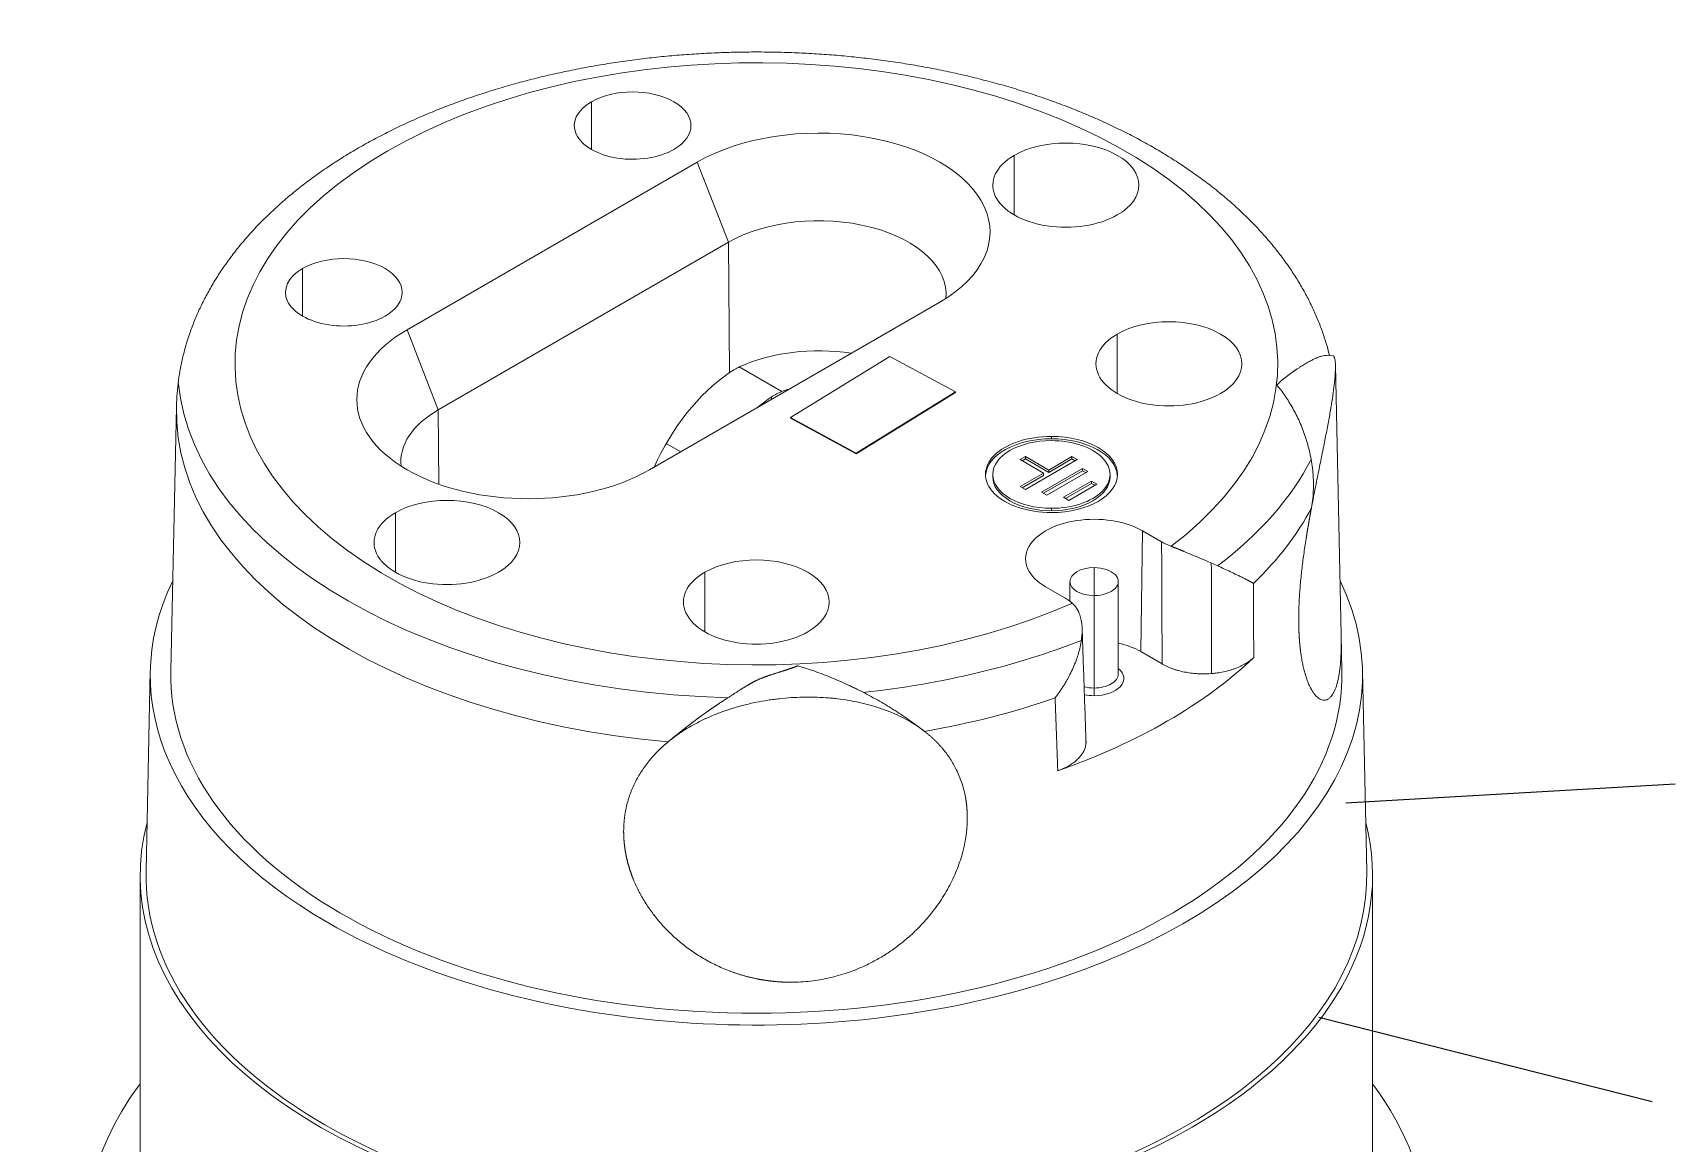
# Model space of a CAD drawing. Header units: millimetres. Extents: x 2235 to 2570, y 1962 to 2091.
# Drawn here: x 2395 to 2507.6, y 2015.3 to 2091.4 of the extents above; entities that cross this region are included whole.
import ezdxf

# ---------------------------------------------------------------- set-up
doc = ezdxf.new("R2010")
doc.units = ezdxf.units.MM
doc.layers.add('insert', color=85, linetype='Continuous', lineweight=20)

msp = doc.modelspace()

# ---------------------------------------------------------------- linework, layer by layer
for p, q in [((2484.998, 2038.625), (2507.587, 2039.943)), ((2483.145, 2023.947), (2506.02, 2018.162))]:
    msp.add_line(p, q)
at = {"layer": 'insert', "color": 0}
for p, q in [((2433.278, 2083.421), (2433.278, 2086.687)), ((2420.643, 2071.063), (2440.541, 2082.551)), ((2440.541, 2082.551), (2442.673, 2077.056)), ((2462.269, 2078.929), (2462.269, 2083.013)), ((2422.775, 2065.568), (2442.673, 2077.056)), ((2442.74, 2068.117), (2442.673, 2077.056)), ((2413.479, 2071.99), (2413.479, 2075.256)), ((2457.17, 2072.95), (2437.272, 2061.462)), ((2422.775, 2065.568), (2420.643, 2071.063)), ((2469.34, 2066.682), (2469.34, 2070.765)), ((2453.747, 2069.234), (2446.937, 2065.033)), ((2458.241, 2066.806), (2453.747, 2069.234)), ((2484.12, 2069.281), (2483.698, 2069.303)), ((2484.69, 2050.126), (2484.295, 2068.601)), ((2443.423, 2068.507), (2446.339, 2066.823)), ((2445.628, 2066.286), (2445.625, 2066.452)), ((2451.431, 2062.604), (2458.241, 2066.806)), ((2458.241, 2066.764), (2451.431, 2062.563)), ((2458.241, 2066.764), (2458.241, 2066.806)), ((2404.828, 2065.782), (2404.441, 2047.675)), ((2422.813, 2060.474), (2422.775, 2065.568)), ((2446.937, 2065.033), (2451.431, 2062.604)), ((2446.937, 2065.033), (2446.937, 2064.991)), ((2451.431, 2062.563), (2446.937, 2064.991)), ((2439.404, 2062.693), (2438.412, 2063.265)), ((2464.82, 2063.586), (2464.82, 2063.751)), ((2451.431, 2062.604), (2451.431, 2062.563)), ((2462.678, 2062.159), (2463.034, 2062.365)), ((2464.277, 2061.236), (2462.678, 2062.159)), ((2463.034, 2062.2), (2462.821, 2062.077)), ((2463.034, 2062.365), (2464.633, 2061.441)), ((2463.034, 2062.365), (2463.034, 2062.2)), ((2464.633, 2061.277), (2463.034, 2062.2)), ((2466.598, 2062.166), (2463.044, 2060.114)), ((2464.633, 2061.441), (2466.232, 2062.365)), ((2466.232, 2062.201), (2464.633, 2061.277)), ((2466.232, 2062.365), (2466.598, 2062.166)), ((2466.232, 2062.365), (2466.232, 2062.201)), ((2466.452, 2062.082), (2466.232, 2062.201)), ((2460.8, 2061.14), (2460.8, 2060.975)), ((2462.678, 2060.313), (2464.277, 2061.236)), ((2464.277, 2061.072), (2462.824, 2060.233)), ((2464.142, 2059.928), (2466.954, 2061.551)), ((2464.277, 2061.072), (2464.277, 2061.236)), ((2466.954, 2061.387), (2464.289, 2059.848)), ((2467.32, 2061.352), (2464.508, 2059.729)), ((2464.633, 2061.441), (2464.633, 2061.277)), ((2465.66, 2059.573), (2467.58, 2060.681)), ((2466.954, 2061.551), (2467.32, 2061.352)), ((2466.954, 2061.551), (2466.954, 2061.387)), ((2467.173, 2061.267), (2466.954, 2061.387)), ((2467.58, 2060.681), (2467.945, 2060.483)), ((2467.58, 2060.681), (2467.58, 2060.517)), ((2468.84, 2060.975), (2468.84, 2061.14)), ((2463.044, 2060.114), (2462.678, 2060.313)), ((2464.508, 2059.729), (2464.142, 2059.928)), ((2466.005, 2059.362), (2465.66, 2059.573)), ((2467.58, 2060.517), (2465.798, 2059.489)), ((2467.945, 2060.483), (2466.005, 2059.362)), ((2467.799, 2060.398), (2467.58, 2060.517)), ((2419.843, 2054.434), (2419.843, 2058.518)), ((2464.82, 2058.654), (2464.82, 2058.819)), ((2471.068, 2057.274), (2470.944, 2048.996)), ((2472.377, 2056.518), (2471.068, 2057.274)), ((2441.056, 2050.352), (2441.056, 2054.435)), ((2467.746, 2054.61), (2467.746, 2054.754)), ((2467.746, 2054.61), (2467.746, 2052.839)), ((2464.424, 2053.438), (2465.733, 2052.682)), ((2466.087, 2053.797), (2466.087, 2052.445)), ((2467.746, 2052.839), (2467.746, 2046.5)), ((2469.404, 2047.458), (2469.404, 2053.797)), ((2484.742, 2047.675), (2484.69, 2050.126)), ((2470.944, 2048.996), (2472.412, 2048.149)), ((2467.746, 2046.5), (2467.746, 2045.975)), ((2402.341, 2033.644), (2402.341, 2009.684)), ((2486.841, 2009.684), (2486.841, 2033.644))]:
    msp.add_line(p, q, dxfattribs=at)
at = {"layer": 'insert', "color": 1}
for p, q in [((2403.037, 2047.685), (2402.743, 2033.942)), ((2486.439, 2033.942), (2486.146, 2047.685))]:
    msp.add_line(p, q, dxfattribs=at)
at = {"layer": 'insert', "color": 0}
for centre, major_axis, ratio, start_param, end_param in [((2444.591, 2068.724), (35.747, 0), 0.5773503, 5.6320259, 11.6467337), ((2436.106, 2085.054), (-4, 0), 0.5773503, 5.4977871, 8.6393798), ((2436.106, 2085.054), (-4, 0), 0.5773503, 2.3561945, 5.4977871), ((2448.855, 2077.75), (11.758, 0), 0.5773503, 5.4977871, 8.6393798), ((2465.805, 2080.971), (-5, 0), 0.5773503, 2.3561945, 5.4977871), ((2465.805, 2080.971), (-5, 0), 0.5773503, 5.4977871, 8.6393798), ((2448.855, 2073.486), (-8.743, 0), 0.5773503, 3.0852895, 5.4977871), ((2416.307, 2073.623), (-4, 0), 0.5773503, 2.3561945, 5.4977871), ((2416.307, 2073.623), (-4, 0), 0.5773503, 5.4977871, 8.6393798), ((2428.957, 2066.262), (11.758, 0), 0.5773503, 2.3561945, 5.4977871), ((2472.876, 2068.724), (-5, 0), 0.5773503, 2.3561945, 5.4977871), ((2448.855, 2064.621), (-8.649, 0), 0.5773503, 4.4501633, 5.3914817), ((2472.876, 2068.724), (-5, 0), 0.5773503, 5.4977871, 8.6393798), ((2444.591, 2068.724), (39.698, 0), 0.5773503, 3.1963954, 4.6631156), ((2443.451, 2060.285), (4.959, 8.742), 0.5823664, 0.8723966, 1.7414017), ((2446.397, 2058.584), (4.891, 8.781), 0.5873369, 0.8678001, 0.9968021), ((2448.855, 2064.621), (4.569, 0), 0.5773503, 2.0255983, 2.1539658), ((2444.591, 2065.499), (-39.766, 0), 0.5773503, 6.2707535, 7.7011612), ((2428.957, 2061.998), (-8.743, 0), 0.5773503, 5.4977871, 6.3395376), ((2464.82, 2061.14), (4.522, 0), 0.5773503, 1.5707963, 4.712389), ((2464.82, 2060.975), (-4.522, 0), 0.5773503, 4.712389, 6.2517692), ((2464.82, 2061.14), (-4.02, 0), 0.5773503, 4.712389, 7.8539816), ((2464.82, 2061.14), (4.522, 0), 0.5773503, 4.712389, 7.8539816), ((2464.82, 2060.975), (-4.522, 0), 0.5773503, 3.1730087, 4.712389), ((2464.82, 2061.14), (-4.02, 0), 0.5773503, 1.5707963, 4.712389), ((2444.591, 2068.724), (39.698, 0), 0.5773503, 5.6341992, 5.993037), ((2464.82, 2060.975), (4.02, 0), 0.5773503, 3.1415924, 4.712389), ((2464.82, 2060.975), (4.02, 0), 0.5773503, 4.712389, 6.2831855), ((2423.378, 2056.477), (-5, 0), 0.5773503, 2.3561945, 5.4977871), ((2423.378, 2056.477), (-5, 0), 0.5773503, 5.4977871, 8.6393798), ((2444.591, 2065.499), (-39.766, 0), 0.5773503, 2.6005513, 2.8473575), ((2467.746, 2055.356), (-4.698, 0), 0.5773503, 3.9269908, 7.0685835), ((2444.591, 2052.394), (-5, 0), 0.5773503, 2.3561945, 5.4977871), ((2444.591, 2052.394), (-5, 0), 0.5773503, 5.4977871, 8.6393798), ((2467.746, 2053.797), (-1.658, 0), 0.5773503, 4.712389, 7.8539816), ((2467.746, 2053.797), (-1.658, 0), 0.5773503, 1.5707963, 4.712389), ((2444.591, 2068.724), (39.698, 0), 0.5773503, 4.8983381, 5.3083719), ((2467.746, 2047.15), (4.522, 0), 0.5773503, 0.7853982, 1.195376), ((2444.591, 2060.518), (-39.873, 0), 0.5773503, 2.1156372, 2.5967518), ((2444.591, 2047.389), (-40.154, 0), 0.5773503, 6.2708644, 7.8539816), ((2444.591, 2047.389), (-40.154, 0), 0.5773503, 1.5707963, 3.1539136), ((2467.746, 2047.15), (2.035, 0), 0.5773503, 4.712389, 6.9015389), ((2467.746, 2047.458), (1.658, 0), 0.5773503, 4.712389, 6.2831857), ((2467.746, 2047.458), (1.658, 0), 0.5773503, 4.2834635, 4.712389), ((2467.746, 2047.15), (2.035, 0), 0.5773503, 4.3801164, 4.712389), ((2444.591, 2065.499), (-39.766, 0), 0.5773503, 1.8650315, 2.1118377), ((2444.591, 2008.868), (46, 0), 0.5773503, 2.7349936, 5.091206), ((2444.591, 2008.868), (46, 0), 0.5773503, 5.9043683, 6.6898294)]:
    msp.add_ellipse(centre, major_axis=major_axis, ratio=ratio, start_param=start_param, end_param=end_param, dxfattribs=at)
at = {"layer": 'insert', "color": 1}
for centre, major_axis, start_param, end_param in [((2444.591, 2047.389), (41.557, 0), 2.8685686, 3.9269908), ((2444.591, 2047.389), (41.557, 0), 3.9269908, 6.5561602), ((2444.591, 2033.644), (-42.25, 0), 6.1333706, 8.6393798), ((2444.591, 2033.644), (-42.25, 0), 2.3561945, 3.2914565), ((2444.591, 2033.644), (41.851, 0), 3.1292226, 3.9269908), ((2444.591, 2033.644), (41.851, 0), 3.9269908, 6.2955062)]:
    msp.add_ellipse(centre, major_axis=major_axis, ratio=0.5773503, start_param=start_param, end_param=end_param, dxfattribs=at)
at = {"layer": 'insert', "color": 0}
for points, knots in [([(2483.888, 2069.294), (2483.836, 2069.508), (2483.704, 2070.008), (2483.457, 2070.787), (2483.141, 2071.632), (2482.778, 2072.469), (2482.369, 2073.298), (2481.913, 2074.117), (2481.41, 2074.927), (2480.862, 2075.726), (2480.268, 2076.512), (2479.629, 2077.285), (2478.945, 2078.043), (2478.218, 2078.785), (2477.449, 2079.511), (2476.638, 2080.217), (2475.788, 2080.905), (2474.899, 2081.573), (2473.972, 2082.219), (2473.01, 2082.843), (2472.014, 2083.445), (2470.985, 2084.024), (2469.925, 2084.578), (2468.835, 2085.108), (2467.716, 2085.613), (2466.571, 2086.093), (2465.401, 2086.547), (2464.207, 2086.975), (2462.99, 2087.377), (2461.753, 2087.752), (2460.496, 2088.1), (2459.221, 2088.421), (2457.93, 2088.714), (2456.623, 2088.98), (2455.303, 2089.218), (2453.971, 2089.428), (2452.628, 2089.61), (2451.276, 2089.764), (2449.917, 2089.889), (2448.552, 2089.986), (2447.182, 2090.054), (2445.81, 2090.094), (2444.436, 2090.105), (2443.062, 2090.087), (2441.69, 2090.041), (2440.321, 2089.966), (2438.957, 2089.863), (2437.6, 2089.731), (2436.25, 2089.571), (2434.91, 2089.383), (2433.581, 2089.167), (2432.264, 2088.922), (2430.961, 2088.65), (2429.674, 2088.351), (2428.403, 2088.024), (2427.15, 2087.67), (2425.917, 2087.289), (2424.706, 2086.881), (2423.516, 2086.447), (2422.351, 2085.987), (2421.211, 2085.501), (2420.098, 2084.99), (2419.014, 2084.454), (2417.958, 2083.893), (2416.934, 2083.307), (2415.942, 2082.698), (2414.984, 2082.065), (2414.061, 2081.41), (2413.176, 2080.733), (2412.328, 2080.034), (2411.521, 2079.316), (2410.755, 2078.577), (2410.031, 2077.821), (2409.351, 2077.047), (2408.716, 2076.257), (2408.127, 2075.453), (2407.585, 2074.636), (2407.091, 2073.807), (2406.645, 2072.969), (2406.247, 2072.121), (2405.899, 2071.267), (2405.599, 2070.406), (2405.348, 2069.541), (2405.145, 2068.672), (2404.991, 2067.801), (2404.888, 2066.929), (2404.837, 2066.256), (2404.833, 2065.875), (2404.833, 2065.784)], [0, 0, 0, 0, 0.008233, 0.0192828, 0.0303913, 0.0415671, 0.0528168, 0.0641447, 0.0755532, 0.0870421, 0.0986091, 0.1102501, 0.1219593, 0.1337293, 0.1455525, 0.1574203, 0.1693246, 0.1812575, 0.1932115, 0.2051801, 0.2171577, 0.2291394, 0.2411202, 0.2530972, 0.2650681, 0.2770313, 0.2889856, 0.3009304, 0.3128653, 0.3247902, 0.3367054, 0.3486111, 0.3605078, 0.3723961, 0.3842767, 0.3961503, 0.4080178, 0.4198799, 0.4317376, 0.4435916, 0.4554429, 0.4672924, 0.479141, 0.4909896, 0.5028389, 0.5146898, 0.5265431, 0.5383998, 0.5502608, 0.562127, 0.5739993, 0.5858786, 0.5977657, 0.6096615, 0.6215667, 0.633482, 0.6454082, 0.6573456, 0.6692946, 0.6812555, 0.6932281, 0.7052122, 0.7172069, 0.7292111, 0.7412231, 0.7532406, 0.76526, 0.7772764, 0.7892846, 0.8012786, 0.8132513, 0.8251949, 0.8371008, 0.8489601, 0.8607639, 0.8725036, 0.8841715, 0.8957616, 0.9072694, 0.9186928, 0.9300319, 0.9412893, 0.9524702, 0.9635817, 0.974633, 0.985635, 0.9965999, 1, 1, 1, 1]), ([(2480.276, 2067.267), (2480.279, 2067.27), (2480.286, 2067.275), (2480.295, 2067.283), (2480.305, 2067.292), (2480.316, 2067.302), (2480.326, 2067.312), (2480.337, 2067.322), (2480.349, 2067.333), (2480.36, 2067.344), (2480.372, 2067.356), (2480.385, 2067.369), (2480.398, 2067.382), (2480.411, 2067.395), (2480.424, 2067.409), (2480.44, 2067.426), (2480.459, 2067.446), (2480.48, 2067.468), (2480.499, 2067.488), (2480.517, 2067.506), (2480.535, 2067.523), (2480.551, 2067.539), (2480.566, 2067.554), (2480.58, 2067.567), (2480.596, 2067.582), (2480.617, 2067.599), (2480.643, 2067.621), (2480.671, 2067.643), (2480.702, 2067.668), (2480.736, 2067.694), (2480.772, 2067.721), (2480.808, 2067.748), (2480.843, 2067.773), (2480.873, 2067.796), (2480.899, 2067.815), (2480.92, 2067.831), (2480.938, 2067.844), (2480.959, 2067.86), (2480.984, 2067.879), (2481.016, 2067.903), (2481.048, 2067.927), (2481.08, 2067.951), (2481.111, 2067.974), (2481.143, 2067.998), (2481.174, 2068.022), (2481.205, 2068.045), (2481.237, 2068.068), (2481.268, 2068.091), (2481.295, 2068.112), (2481.32, 2068.13), (2481.344, 2068.148), (2481.373, 2068.168), (2481.406, 2068.192), (2481.444, 2068.219), (2481.487, 2068.248), (2481.533, 2068.28), (2481.584, 2068.315), (2481.646, 2068.358), (2481.718, 2068.406), (2481.796, 2068.458), (2481.94, 2068.552), (2482.143, 2068.68), (2482.398, 2068.829), (2482.633, 2068.956), (2482.875, 2069.074), (2483.116, 2069.177), (2483.347, 2069.254), (2483.541, 2069.297), (2483.649, 2069.305), (2483.697, 2069.303), (2483.699, 2069.303)], [0, 0, 0, 0, 0.0020973, 0.0043159, 0.006656, 0.0091181, 0.0117025, 0.0144094, 0.017239, 0.0201916, 0.0232674, 0.0264666, 0.0297894, 0.033236, 0.0368065, 0.0405012, 0.0463686, 0.0518978, 0.0570885, 0.0619404, 0.0664533, 0.0706272, 0.0744621, 0.0779579, 0.081115, 0.0865993, 0.0926035, 0.0991296, 0.1061791, 0.1137536, 0.1218546, 0.1304668, 0.1381586, 0.1449281, 0.1507738, 0.1556944, 0.1596888, 0.1627561, 0.1701764, 0.1776058, 0.1850442, 0.1924918, 0.1999486, 0.2074144, 0.2148894, 0.2223736, 0.2298668, 0.2373693, 0.2448809, 0.2496696, 0.2555492, 0.2625212, 0.2705875, 0.2797502, 0.2900117, 0.3013746, 0.3138418, 0.3274163, 0.3476894, 0.3673972, 0.3865371, 0.4573988, 0.5266437, 0.5942381, 0.6601505, 0.7473979, 0.8324398, 0.9152346, 0.9957502, 1, 1, 1, 1]), ([(2484.12, 2069.281), (2484.146, 2069.28), (2484.17, 2069.264), (2484.194, 2069.227), (2484.198, 2069.221), (2484.204, 2069.211), (2484.207, 2069.205), (2484.215, 2069.186), (2484.232, 2069.145), (2484.246, 2069.093), (2484.271, 2068.972), (2484.283, 2068.87), (2484.296, 2068.626), (2484.297, 2068.483), (2484.291, 2068.278), (2484.289, 2068.215), (2484.285, 2068.148), (2484.283, 2068.103), (2484.282, 2068.081), (2484.275, 2067.965), (2484.268, 2067.868), (2484.242, 2067.563), (2484.196, 2067.121), (2484.125, 2066.609), (2484.063, 2066.199), (2484.04, 2066.057), (2484.005, 2065.838), (2483.992, 2065.764), (2483.967, 2065.615), (2483.954, 2065.539), (2483.888, 2065.157), (2483.83, 2064.839), (2483.706, 2064.178), (2483.64, 2063.836), (2483.534, 2063.303), (2483.498, 2063.123), (2483.452, 2062.893), (2483.443, 2062.847), (2483.425, 2062.755), (2483.415, 2062.708), (2483.387, 2062.568), (2483.368, 2062.475), (2483.273, 2062.005), (2483.196, 2061.624), (2483.039, 2060.849), (2482.961, 2060.456), (2482.804, 2059.657), (2482.726, 2059.252), (2482.649, 2058.841)], [0, 0, 0, 0, 0.0611005, 0.0611005, 0.0701284, 0.0701284, 0.0791562, 0.0791562, 0.097212, 0.1333235, 0.1333235, 0.2055466, 0.2055466, 0.2777696, 0.2777696, 0.2958254, 0.3048532, 0.3048532, 0.3138811, 0.3138811, 0.3499926, 0.3499926, 0.4222157, 0.4944387, 0.4944387, 0.5305502, 0.5305502, 0.548606, 0.548606, 0.5666618, 0.5666618, 0.6388848, 0.6388848, 0.7111078, 0.7111078, 0.7472194, 0.7472194, 0.7562472, 0.7562472, 0.7652751, 0.7652751, 0.7833309, 0.7833309, 0.8555539, 0.8555539, 0.927777, 0.927777, 1, 1, 1, 1]), ([(2482.649, 2058.841), (2482.69, 2059.059), (2482.72, 2059.276), (2482.765, 2059.709), (2482.779, 2059.925), (2482.791, 2060.355), (2482.79, 2060.569), (2482.779, 2060.836), (2482.776, 2060.889), (2482.77, 2060.995), (2482.76, 2061.153), (2482.746, 2061.31), (2482.714, 2061.619), (2482.687, 2061.822), (2482.621, 2062.222), (2482.583, 2062.419), (2482.498, 2062.806), (2482.45, 2062.996), (2482.372, 2063.277), (2482.345, 2063.37), (2482.302, 2063.508), (2482.288, 2063.554), (2482.259, 2063.645), (2482.185, 2063.872), (2482.106, 2064.091), (2481.972, 2064.433), (2481.903, 2064.599), (2481.685, 2065.087), (2481.529, 2065.395), (2481.281, 2065.836), (2481.196, 2065.979), (2481.065, 2066.188), (2481.021, 2066.257), (2480.932, 2066.393), (2480.887, 2066.46), (2480.659, 2066.789), (2480.47, 2067.036), (2480.276, 2067.267)], [0, 0, 0, 0, 0.0625, 0.0625, 0.125, 0.125, 0.1875, 0.1875, 0.203125, 0.203125, 0.21875, 0.25, 0.25, 0.3125, 0.3125, 0.375, 0.375, 0.4375, 0.4375, 0.46875, 0.46875, 0.484375, 0.484375, 0.5, 0.5625, 0.5625, 0.625, 0.625, 0.75, 0.75, 0.8125, 0.8125, 0.84375, 0.84375, 0.875, 0.875, 1, 1, 1, 1]), ([(2482.649, 2058.841), (2482.646, 2058.823), (2482.639, 2058.787), (2482.629, 2058.734), (2482.619, 2058.681), (2482.609, 2058.628), (2482.6, 2058.575), (2482.59, 2058.522), (2482.58, 2058.469), (2482.57, 2058.416), (2482.561, 2058.362), (2482.551, 2058.309), (2482.542, 2058.256), (2482.532, 2058.203), (2482.523, 2058.15), (2482.513, 2058.097), (2482.504, 2058.044), (2482.494, 2057.991), (2482.485, 2057.938), (2482.476, 2057.885), (2482.466, 2057.832), (2482.457, 2057.779), (2482.448, 2057.726), (2482.439, 2057.672), (2482.429, 2057.619), (2482.42, 2057.566), (2482.411, 2057.513), (2482.402, 2057.46), (2482.393, 2057.407), (2482.384, 2057.354), (2482.375, 2057.301), (2482.367, 2057.248), (2482.358, 2057.195), (2482.349, 2057.142), (2482.34, 2057.089), (2482.332, 2057.036), (2482.323, 2056.983), (2482.314, 2056.93), (2482.306, 2056.877), (2482.297, 2056.824), (2482.289, 2056.771), (2482.255, 2056.558), (2482.198, 2056.186), (2482.122, 2055.657), (2482.053, 2055.133), (2481.99, 2054.613), (2481.934, 2054.097), (2481.886, 2053.587), (2481.846, 2053.086), (2481.823, 2052.724), (2481.811, 2052.497), (2481.806, 2052.4), (2481.802, 2052.304), (2481.798, 2052.208), (2481.794, 2052.112), (2481.791, 2052.017), (2481.788, 2051.923), (2481.785, 2051.828), (2481.783, 2051.735), (2481.781, 2051.641), (2481.779, 2051.548), (2481.778, 2051.456), (2481.777, 2051.364), (2481.777, 2051.272), (2481.777, 2051.181), (2481.777, 2051.09), (2481.777, 2051), (2481.778, 2050.91), (2481.78, 2050.821), (2481.781, 2050.762), (2481.782, 2050.732)], [0, 0, 0, 0, 0.0062956, 0.0125872, 0.0188752, 0.0251595, 0.0314404, 0.0377178, 0.0439921, 0.0502632, 0.0565313, 0.0627965, 0.069059, 0.0753189, 0.0815763, 0.0878313, 0.094084, 0.1003347, 0.1065834, 0.1128302, 0.1190752, 0.1253187, 0.1315606, 0.1378012, 0.1440406, 0.1502789, 0.1565162, 0.1627526, 0.1689883, 0.1752235, 0.1814581, 0.1876924, 0.1939265, 0.2001606, 0.2063946, 0.2126288, 0.2188633, 0.2250983, 0.2313338, 0.2375699, 0.2438069, 0.2500448, 0.3127915, 0.3752679, 0.4376054, 0.4999361, 0.56262, 0.6251283, 0.6875989, 0.7501701, 0.7626394, 0.7751043, 0.787566, 0.8000254, 0.8124839, 0.8249424, 0.8374022, 0.8498643, 0.8623298, 0.8748, 0.8872758, 0.8997585, 0.9122491, 0.9247489, 0.9372588, 0.94978, 0.9623136, 0.9748607, 0.9874225, 1, 1, 1, 1]), ([(2473.024, 2056.215), (2473.032, 2056.212), (2473.047, 2056.206), (2473.071, 2056.197), (2473.094, 2056.188), (2473.118, 2056.179), (2473.142, 2056.17), (2473.166, 2056.161), (2473.19, 2056.152), (2473.214, 2056.142), (2473.238, 2056.133), (2473.263, 2056.124), (2473.287, 2056.114), (2473.312, 2056.104), (2473.337, 2056.095), (2473.362, 2056.085), (2473.387, 2056.075), (2473.412, 2056.065), (2473.438, 2056.055), (2473.463, 2056.045), (2473.489, 2056.035), (2473.514, 2056.025), (2473.54, 2056.015), (2473.566, 2056.004), (2473.592, 2055.994), (2473.618, 2055.984), (2473.645, 2055.973), (2473.671, 2055.962), (2473.698, 2055.952), (2473.724, 2055.941), (2473.751, 2055.93), (2473.778, 2055.919), (2473.805, 2055.909), (2473.832, 2055.898), (2473.859, 2055.887), (2473.886, 2055.875), (2473.975, 2055.839), (2474.129, 2055.776), (2474.349, 2055.685), (2474.575, 2055.589), (2474.859, 2055.469), (2475.204, 2055.321), (2475.609, 2055.144), (2476.025, 2054.959), (2476.451, 2054.767), (2476.888, 2054.568), (2477.333, 2054.359), (2477.66, 2054.202), (2477.883, 2054.092), (2478.011, 2054.028), (2478.142, 2053.962), (2478.235, 2053.914), (2478.292, 2053.884), (2478.315, 2053.872), (2478.34, 2053.859), (2478.365, 2053.846), (2478.392, 2053.831), (2478.421, 2053.816), (2478.45, 2053.801), (2478.48, 2053.784), (2478.512, 2053.767), (2478.544, 2053.75), (2478.577, 2053.732), (2478.61, 2053.713), (2478.644, 2053.694), (2478.667, 2053.681), (2478.678, 2053.674)], [0, 0, 0, 0, 0.0035893, 0.0071839, 0.0107839, 0.0143896, 0.0180011, 0.0216185, 0.0252421, 0.028872, 0.0325083, 0.0361513, 0.039801, 0.0434577, 0.0471216, 0.0507927, 0.0544713, 0.0581575, 0.0618515, 0.0655534, 0.0692634, 0.0729817, 0.0767085, 0.0804438, 0.0841879, 0.0879409, 0.091703, 0.0954744, 0.0992551, 0.1030454, 0.1068455, 0.1106554, 0.1144754, 0.1183055, 0.1221461, 0.1259971, 0.1298588, 0.1598092, 0.1906218, 0.2223629, 0.2550955, 0.3109904, 0.3708104, 0.4347695, 0.5030515, 0.5778971, 0.6612876, 0.753333, 0.7815602, 0.8117358, 0.8438618, 0.877939, 0.8837646, 0.890035, 0.8967503, 0.9039107, 0.9115162, 0.9195668, 0.9280627, 0.9370037, 0.94639, 0.9562216, 0.9664984, 0.9772205, 0.9883877, 1, 1, 1, 1]), ([(2465.072, 2045.819), (2465.081, 2045.83), (2465.099, 2045.853), (2465.125, 2045.887), (2465.15, 2045.921), (2465.175, 2045.954), (2465.199, 2045.986), (2465.222, 2046.018), (2465.245, 2046.049), (2465.268, 2046.08), (2465.29, 2046.11), (2465.311, 2046.14), (2465.331, 2046.169), (2465.352, 2046.198), (2465.371, 2046.226), (2465.39, 2046.253), (2465.409, 2046.28), (2465.427, 2046.306), (2465.444, 2046.331), (2465.461, 2046.356), (2465.477, 2046.381), (2465.493, 2046.404), (2465.509, 2046.427), (2465.523, 2046.45), (2465.538, 2046.471), (2465.552, 2046.493), (2465.565, 2046.513), (2465.578, 2046.533), (2465.591, 2046.552), (2465.602, 2046.571), (2465.658, 2046.657), (2465.751, 2046.808), (2465.877, 2047.022), (2465.99, 2047.226), (2466.22, 2047.665), (2466.509, 2048.317), (2466.748, 2049.079), (2466.868, 2049.673), (2466.922, 2050.128), (2466.934, 2050.546), (2466.911, 2050.88), (2466.87, 2051.141), (2466.824, 2051.34), (2466.767, 2051.526), (2466.715, 2051.656), (2466.677, 2051.738), (2466.657, 2051.779), (2466.637, 2051.819), (2466.616, 2051.857), (2466.594, 2051.895), (2466.572, 2051.932), (2466.549, 2051.968), (2466.525, 2052.004), (2466.501, 2052.038), (2466.476, 2052.072), (2466.451, 2052.104), (2466.425, 2052.136), (2466.399, 2052.167), (2466.372, 2052.197), (2466.344, 2052.226), (2466.316, 2052.255), (2466.287, 2052.282), (2466.268, 2052.3), (2466.258, 2052.308)], [0, 0, 0, 0, 0.0056618, 0.0112198, 0.0166742, 0.0220248, 0.0272718, 0.032415, 0.0374544, 0.0423901, 0.0472221, 0.0519503, 0.0565748, 0.0610955, 0.0655125, 0.0698257, 0.0740352, 0.078141, 0.082143, 0.0860413, 0.0898358, 0.0935266, 0.0971138, 0.1005972, 0.1039769, 0.1072529, 0.1104253, 0.1134939, 0.116459, 0.1193203, 0.122078, 0.1561555, 0.1882844, 0.2184656, 0.2467011, 0.3814543, 0.4968812, 0.565168, 0.6291343, 0.688964, 0.744871, 0.7776035, 0.8093475, 0.8401658, 0.8701248, 0.8776242, 0.885084, 0.8925051, 0.8998889, 0.9072364, 0.9145488, 0.9218274, 0.9290733, 0.9362877, 0.9434719, 0.9506269, 0.9577541, 0.9648546, 0.9719297, 0.9789806, 0.9860084, 0.9930145, 1, 1, 1, 1]), ([(2481.782, 2050.732), (2481.782, 2050.718), (2481.783, 2050.691), (2481.784, 2050.649), (2481.785, 2050.608), (2481.786, 2050.567), (2481.787, 2050.527), (2481.789, 2050.486), (2481.79, 2050.446), (2481.792, 2050.405), (2481.793, 2050.365), (2481.795, 2050.325), (2481.797, 2050.285), (2481.799, 2050.245), (2481.801, 2050.206), (2481.803, 2050.166), (2481.805, 2050.127), (2481.807, 2050.088), (2481.809, 2050.049), (2481.811, 2050.01), (2481.814, 2049.971), (2481.816, 2049.933), (2481.819, 2049.894), (2481.821, 2049.856), (2481.824, 2049.818), (2481.827, 2049.78), (2481.83, 2049.742), (2481.833, 2049.704), (2481.836, 2049.667), (2481.839, 2049.63), (2481.842, 2049.592), (2481.845, 2049.555), (2481.849, 2049.518), (2481.852, 2049.481), (2481.855, 2049.445), (2481.859, 2049.408), (2481.863, 2049.372), (2481.866, 2049.336), (2481.87, 2049.299), (2481.874, 2049.264), (2481.878, 2049.228), (2481.882, 2049.192), (2481.886, 2049.157), (2481.89, 2049.121), (2481.894, 2049.086), (2481.899, 2049.051), (2481.903, 2049.016), (2481.923, 2048.859), (2481.963, 2048.588), (2482.029, 2048.219), (2482.104, 2047.872), (2482.187, 2047.549), (2482.277, 2047.249), (2482.374, 2046.974), (2482.478, 2046.724), (2482.622, 2046.424), (2482.814, 2046.113), (2483.016, 2045.891), (2483.18, 2045.769), (2483.303, 2045.704), (2483.426, 2045.668), (2483.561, 2045.66), (2483.705, 2045.692), (2483.856, 2045.779), (2484.023, 2045.939), (2484.197, 2046.206), (2484.366, 2046.621), (2484.504, 2047.148), (2484.584, 2047.644), (2484.627, 2048.034), (2484.649, 2048.279), (2484.669, 2048.576), (2484.686, 2048.929), (2484.696, 2049.389), (2484.696, 2049.791), (2484.691, 2050.056), (2484.69, 2050.122)], [0, 0, 0, 0, 0.0022989, 0.0045963, 0.0068924, 0.0091871, 0.0114805, 0.0137727, 0.0160636, 0.0183533, 0.020642, 0.0229295, 0.025216, 0.0275014, 0.0297859, 0.0320695, 0.0343523, 0.0366342, 0.0389153, 0.0411956, 0.0434753, 0.0457543, 0.0480328, 0.0503106, 0.0525879, 0.0548648, 0.0571412, 0.0594172, 0.0616929, 0.0639683, 0.0662434, 0.0685184, 0.0707931, 0.0730677, 0.0753423, 0.0776168, 0.0798913, 0.0821659, 0.0844406, 0.0867154, 0.0889905, 0.0912657, 0.0935412, 0.0958171, 0.0980933, 0.1003699, 0.102647, 0.1049245, 0.1311952, 0.1574431, 0.183734, 0.2101334, 0.2362947, 0.2624634, 0.2887014, 0.3150701, 0.367553, 0.4200898, 0.446771, 0.4733571, 0.4999091, 0.5264881, 0.5620136, 0.5973647, 0.6326881, 0.6857877, 0.7387375, 0.7927254, 0.8466169, 0.8645215, 0.882497, 0.9005635, 0.9271708, 0.9536589, 0.988526, 1, 1, 1, 1]), ([(2472.412, 2048.149), (2472.52, 2048.086), (2472.633, 2048.028), (2472.87, 2047.919), (2472.993, 2047.869), (2473.185, 2047.8), (2473.25, 2047.777), (2473.383, 2047.735), (2473.451, 2047.715), (2473.658, 2047.658), (2473.799, 2047.625), (2474.084, 2047.568), (2474.229, 2047.544), (2474.451, 2047.515), (2474.525, 2047.507), (2474.637, 2047.496), (2474.675, 2047.493), (2474.75, 2047.487), (2474.788, 2047.485), (2474.979, 2047.473), (2475.13, 2047.468), (2475.432, 2047.47), (2475.583, 2047.475), (2475.808, 2047.491), (2475.883, 2047.497), (2475.995, 2047.509), (2476.032, 2047.513), (2476.107, 2047.522), (2476.144, 2047.527), (2476.33, 2047.552), (2476.476, 2047.577), (2476.76, 2047.636), (2476.899, 2047.67), (2477.102, 2047.729), (2477.169, 2047.749), (2477.268, 2047.781), (2477.301, 2047.793), (2477.366, 2047.815), (2477.399, 2047.827), (2477.559, 2047.887), (2477.682, 2047.938), (2477.916, 2048.049), (2478.027, 2048.108), (2478.185, 2048.201), (2478.237, 2048.234), (2478.311, 2048.283), (2478.336, 2048.3), (2478.384, 2048.334), (2478.408, 2048.351), (2478.525, 2048.439), (2478.612, 2048.511), (2478.691, 2048.587)], [0, 0, 0, 0, 0.0625, 0.0625, 0.125, 0.125, 0.15625, 0.15625, 0.1875, 0.1875, 0.25, 0.25, 0.3125, 0.3125, 0.34375, 0.34375, 0.359375, 0.359375, 0.375, 0.375, 0.4375, 0.4375, 0.5, 0.5, 0.53125, 0.53125, 0.546875, 0.546875, 0.5625, 0.5625, 0.625, 0.625, 0.6875, 0.6875, 0.71875, 0.71875, 0.734375, 0.734375, 0.75, 0.75, 0.8125, 0.8125, 0.875, 0.875, 0.90625, 0.90625, 0.921875, 0.921875, 0.9375, 0.9375, 1, 1, 1, 1]), ([(2438.538, 2042.807), (2438.547, 2042.815), (2438.564, 2042.829), (2438.591, 2042.851), (2438.618, 2042.873), (2438.645, 2042.896), (2438.672, 2042.918), (2438.7, 2042.94), (2438.727, 2042.963), (2438.755, 2042.985), (2438.782, 2043.008), (2438.81, 2043.031), (2438.838, 2043.054), (2438.866, 2043.077), (2438.894, 2043.1), (2438.923, 2043.123), (2438.951, 2043.146), (2438.98, 2043.169), (2439.009, 2043.193), (2439.037, 2043.216), (2439.066, 2043.239), (2439.096, 2043.263), (2439.125, 2043.287), (2439.154, 2043.31), (2439.184, 2043.334), (2439.213, 2043.358), (2439.243, 2043.382), (2439.273, 2043.406), (2439.303, 2043.43), (2439.333, 2043.454), (2439.363, 2043.478), (2439.393, 2043.502), (2439.424, 2043.526), (2439.454, 2043.551), (2439.485, 2043.575), (2439.516, 2043.599), (2439.547, 2043.624), (2439.578, 2043.648), (2439.609, 2043.673), (2439.64, 2043.698), (2439.671, 2043.722), (2439.703, 2043.747), (2439.734, 2043.772), (2439.766, 2043.796), (2439.798, 2043.821), (2439.83, 2043.846), (2439.862, 2043.871), (2439.894, 2043.896), (2439.926, 2043.921), (2439.959, 2043.946), (2439.991, 2043.971), (2440.024, 2043.996), (2440.056, 2044.021), (2440.089, 2044.046), (2440.122, 2044.071), (2440.155, 2044.097), (2440.188, 2044.122), (2440.221, 2044.147), (2440.255, 2044.172), (2440.288, 2044.198), (2440.322, 2044.223), (2440.355, 2044.248), (2440.389, 2044.274), (2440.423, 2044.299), (2440.457, 2044.324), (2440.491, 2044.35), (2440.525, 2044.375), (2440.559, 2044.4), (2440.593, 2044.426), (2440.628, 2044.451), (2440.662, 2044.477), (2440.697, 2044.502), (2440.732, 2044.528), (2440.766, 2044.553), (2440.801, 2044.578), (2440.836, 2044.604), (2440.871, 2044.629), (2440.906, 2044.655), (2440.942, 2044.68), (2440.977, 2044.706), (2441.012, 2044.731), (2441.048, 2044.756), (2441.084, 2044.782), (2441.119, 2044.807), (2441.155, 2044.833), (2441.191, 2044.858), (2441.227, 2044.884), (2441.263, 2044.909), (2441.299, 2044.934), (2441.335, 2044.96), (2441.371, 2044.985), (2441.408, 2045.01), (2441.444, 2045.036), (2441.481, 2045.061), (2441.517, 2045.086), (2441.554, 2045.111), (2441.591, 2045.137), (2441.628, 2045.162), (2441.665, 2045.187), (2441.702, 2045.212), (2441.739, 2045.237), (2441.776, 2045.262), (2441.813, 2045.287), (2441.851, 2045.313), (2441.888, 2045.338), (2441.926, 2045.363), (2441.963, 2045.387), (2442.001, 2045.412), (2442.063, 2045.454), (2442.149, 2045.51), (2442.258, 2045.582), (2442.365, 2045.652), (2442.468, 2045.72), (2442.57, 2045.787), (2442.668, 2045.851), (2442.765, 2045.914), (2442.858, 2045.975), (2442.949, 2046.034), (2443.038, 2046.092), (2443.124, 2046.147), (2443.207, 2046.201), (2443.288, 2046.252), (2443.367, 2046.302), (2443.443, 2046.351), (2443.516, 2046.397), (2443.588, 2046.442), (2443.656, 2046.485), (2443.723, 2046.526), (2443.787, 2046.565), (2443.848, 2046.603), (2443.907, 2046.639), (2443.964, 2046.673), (2444.018, 2046.705), (2444.07, 2046.736), (2444.12, 2046.765), (2444.167, 2046.793), (2444.213, 2046.819), (2444.255, 2046.843), (2444.296, 2046.866), (2444.334, 2046.887), (2444.37, 2046.906), (2444.404, 2046.924), (2444.435, 2046.941), (2444.472, 2046.96), (2444.517, 2046.982), (2444.571, 2047.008), (2444.625, 2047.033), (2444.682, 2047.059), (2444.739, 2047.084), (2444.798, 2047.11), (2444.858, 2047.135), (2444.92, 2047.16), (2444.983, 2047.186), (2445.047, 2047.211), (2445.113, 2047.236), (2445.18, 2047.261), (2445.248, 2047.286), (2445.317, 2047.311), (2445.388, 2047.336), (2445.461, 2047.361), (2445.534, 2047.386), (2445.609, 2047.411), (2445.685, 2047.436), (2445.763, 2047.461), (2445.842, 2047.486), (2445.917, 2047.509), (2445.986, 2047.53), (2446.051, 2047.55), (2446.114, 2047.57), (2446.175, 2047.589), (2446.236, 2047.608), (2446.295, 2047.627), (2446.353, 2047.645), (2446.409, 2047.663), (2446.465, 2047.681), (2446.519, 2047.699), (2446.572, 2047.716), (2446.624, 2047.733), (2446.674, 2047.75), (2446.724, 2047.767), (2446.772, 2047.783), (2446.819, 2047.799), (2446.864, 2047.815), (2446.909, 2047.83), (2446.952, 2047.845), (2446.994, 2047.86), (2447.035, 2047.875), (2447.075, 2047.889), (2447.113, 2047.903), (2447.151, 2047.917), (2447.187, 2047.93), (2447.222, 2047.943), (2447.256, 2047.956), (2447.288, 2047.969), (2447.32, 2047.981), (2447.35, 2047.993), (2447.379, 2048.005), (2447.407, 2048.017), (2447.425, 2048.024), (2447.434, 2048.028)], [0, 0, 0, 0, 0.0036876, 0.0073798, 0.0110766, 0.014778, 0.0184839, 0.0221945, 0.0259098, 0.0296296, 0.0333542, 0.0370833, 0.0408172, 0.0445557, 0.0482988, 0.0520467, 0.0557993, 0.0595565, 0.0633185, 0.0670852, 0.0708566, 0.0746328, 0.0784137, 0.0821993, 0.0859897, 0.0897848, 0.0935847, 0.0973894, 0.1011988, 0.105013, 0.108832, 0.1126558, 0.1164844, 0.1203177, 0.1241559, 0.1279989, 0.1318467, 0.1356992, 0.1395566, 0.1434189, 0.1472859, 0.1511578, 0.1550345, 0.158916, 0.1628024, 0.1666936, 0.1705896, 0.1744905, 0.1783962, 0.1823067, 0.1862221, 0.1901423, 0.1940674, 0.1979973, 0.2019321, 0.2058717, 0.2098162, 0.2137655, 0.2177197, 0.2216787, 0.2256426, 0.2296113, 0.2335849, 0.2375633, 0.2415465, 0.2455346, 0.2495276, 0.2535254, 0.257528, 0.2615355, 0.2655478, 0.2695649, 0.2735869, 0.2776138, 0.2816454, 0.2856819, 0.2897232, 0.2937694, 0.2978203, 0.3018761, 0.3059367, 0.3100022, 0.3140724, 0.3181475, 0.3222273, 0.326312, 0.3304014, 0.3344957, 0.3385948, 0.3426986, 0.3468072, 0.3509207, 0.3550388, 0.3591618, 0.3632896, 0.3674221, 0.3715593, 0.3757014, 0.3798481, 0.3839997, 0.388156, 0.392317, 0.3964827, 0.4006532, 0.4048284, 0.4090084, 0.413193, 0.4173824, 0.4215765, 0.4339844, 0.4461108, 0.4579564, 0.4695217, 0.4808073, 0.4918136, 0.5025413, 0.512991, 0.5231633, 0.5330588, 0.542678, 0.5520216, 0.5610902, 0.5698843, 0.5784046, 0.5866515, 0.5946257, 0.6023278, 0.6097583, 0.6169178, 0.6238068, 0.6304257, 0.6367753, 0.6428559, 0.648668, 0.6542122, 0.659489, 0.6644988, 0.6692421, 0.6737193, 0.677931, 0.6818777, 0.6855598, 0.6889779, 0.6921326, 0.6977268, 0.7034357, 0.7092597, 0.7151993, 0.7212549, 0.727427, 0.7337158, 0.7401218, 0.7466452, 0.7532863, 0.7600453, 0.7669225, 0.773918, 0.7810319, 0.7882645, 0.7956158, 0.803086, 0.8106752, 0.8183833, 0.8262106, 0.834157, 0.8422225, 0.8488109, 0.855284, 0.8616422, 0.8678855, 0.8740142, 0.8800286, 0.8859287, 0.891715, 0.8973875, 0.9029464, 0.9083921, 0.9137246, 0.9189443, 0.9240513, 0.9290459, 0.9339283, 0.9386987, 0.9433573, 0.9479045, 0.9523403, 0.9566651, 0.9608791, 0.9649826, 0.9689758, 0.972859, 0.9766324, 0.9802964, 0.9838513, 0.9872973, 0.9906348, 0.9938642, 0.9969858, 1, 1, 1, 1]), ([(2447.434, 2048.028), (2447.82, 2047.912), (2448.206, 2047.786), (2448.976, 2047.513), (2449.361, 2047.366), (2450.132, 2047.051), (2450.517, 2046.883), (2450.951, 2046.682), (2450.999, 2046.659), (2451.096, 2046.613), (2451.144, 2046.591), (2451.289, 2046.521), (2451.385, 2046.475), (2451.672, 2046.333), (2451.861, 2046.237), (2452.238, 2046.04), (2452.425, 2045.94), (2452.795, 2045.735), (2452.979, 2045.631), (2453.344, 2045.418), (2453.525, 2045.31), (2453.749, 2045.172), (2453.793, 2045.145), (2453.883, 2045.089), (2453.927, 2045.061), (2454.06, 2044.978), (2454.147, 2044.922), (2454.407, 2044.754), (2454.576, 2044.642), (2454.907, 2044.417), (2455.069, 2044.304), (2455.385, 2044.08), (2455.539, 2043.967), (2455.727, 2043.828), (2455.764, 2043.8), (2455.838, 2043.745), (2455.948, 2043.662), (2456.054, 2043.58), (2456.124, 2043.526)], [0, 0, 0, 0, 0.125, 0.125, 0.25, 0.25, 0.375, 0.375, 0.390625, 0.390625, 0.40625, 0.40625, 0.4375, 0.4375, 0.5, 0.5, 0.5625, 0.5625, 0.625, 0.625, 0.6875, 0.6875, 0.703125, 0.703125, 0.71875, 0.71875, 0.75, 0.75, 0.8125, 0.8125, 0.875, 0.875, 0.9375, 0.9375, 0.953125, 0.953125, 0.96875, 1, 1, 1, 1]), ([(2444.591, 2045.523), (2444.299, 2045.463), (2444.011, 2045.397), (2443.445, 2045.252), (2442.887, 2045.093), (2442.077, 2044.814), (2441.555, 2044.6), (2441.234, 2044.457), (2441.17, 2044.429), (2441.043, 2044.37), (2440.98, 2044.34), (2440.791, 2044.249), (2440.667, 2044.187), (2440.3, 2043.996), (2439.825, 2043.729), (2439.379, 2043.437), (2438.948, 2043.132), (2438.739, 2042.973), (2438.538, 2042.807)], [0, 0, 0, 0, 0.125, 0.125, 0.25, 0.375, 0.5, 0.5, 0.53125, 0.53125, 0.5625, 0.5625, 0.625, 0.625, 0.75, 0.875, 0.875, 1, 1, 1, 1]), ([(2456.124, 2043.526), (2455.949, 2043.661), (2455.589, 2043.918), (2455.014, 2044.268), (2454.406, 2044.585), (2453.978, 2044.774), (2453.649, 2044.908), (2453.537, 2044.951), (2453.312, 2045.034), (2453.197, 2045.075), (2452.85, 2045.192), (2452.38, 2045.336), (2451.656, 2045.515), (2450.913, 2045.659), (2450.405, 2045.731), (2450.018, 2045.777), (2449.888, 2045.791), (2449.627, 2045.815), (2449.496, 2045.826), (2449.099, 2045.854), (2448.835, 2045.866), (2448.305, 2045.879), (2447.775, 2045.88), (2446.979, 2045.845), (2446.448, 2045.799), (2446.049, 2045.755), (2445.849, 2045.731), (2445.65, 2045.704), (2445.517, 2045.684), (2445.45, 2045.674), (2445.118, 2045.623), (2444.854, 2045.576), (2444.591, 2045.523)], [0, 0, 0, 0, 0.0625, 0.125, 0.1875, 0.25, 0.25, 0.28125, 0.28125, 0.3125, 0.3125, 0.375, 0.4375, 0.5, 0.5625, 0.5625, 0.59375, 0.59375, 0.625, 0.625, 0.6875, 0.6875, 0.75, 0.8125, 0.875, 0.875, 0.90625, 0.921875, 0.921875, 0.9375, 0.9375, 1, 1, 1, 1]), ([(2438.538, 2042.807), (2438.526, 2042.797), (2438.501, 2042.777), (2438.465, 2042.746), (2438.428, 2042.716), (2438.392, 2042.685), (2438.357, 2042.654), (2438.321, 2042.623), (2438.285, 2042.592), (2438.25, 2042.561), (2438.215, 2042.53), (2438.181, 2042.498), (2438.146, 2042.467), (2438.112, 2042.435), (2438.077, 2042.403), (2438.044, 2042.372), (2438.01, 2042.34), (2437.976, 2042.308), (2437.943, 2042.276), (2437.91, 2042.243), (2437.877, 2042.211), (2437.845, 2042.178), (2437.812, 2042.146), (2437.78, 2042.113), (2437.748, 2042.08), (2437.716, 2042.047), (2437.684, 2042.014), (2437.653, 2041.981), (2437.622, 2041.948), (2437.591, 2041.915), (2437.56, 2041.881), (2437.53, 2041.848), (2437.499, 2041.814), (2437.469, 2041.78), (2437.439, 2041.746), (2437.41, 2041.712), (2437.38, 2041.678), (2437.351, 2041.644), (2437.322, 2041.609), (2437.293, 2041.575), (2437.265, 2041.54), (2437.151, 2041.401), (2436.96, 2041.153), (2436.709, 2040.789), (2436.481, 2040.414), (2436.275, 2040.029), (2436.092, 2039.635), (2435.933, 2039.232), (2435.798, 2038.82), (2435.716, 2038.513), (2435.671, 2038.315), (2435.653, 2038.23), (2435.635, 2038.145), (2435.619, 2038.06), (2435.604, 2037.974), (2435.589, 2037.888), (2435.576, 2037.801), (2435.563, 2037.715), (2435.552, 2037.628), (2435.542, 2037.54), (2435.532, 2037.453), (2435.524, 2037.365), (2435.516, 2037.277), (2435.51, 2037.188), (2435.504, 2037.099), (2435.5, 2037.01), (2435.496, 2036.921), (2435.494, 2036.831), (2435.492, 2036.741), (2435.492, 2036.681), (2435.492, 2036.651)], [0, 0, 0, 0, 0.006376, 0.0127464, 0.0191114, 0.025471, 0.0318255, 0.0381749, 0.0445194, 0.0508591, 0.0571941, 0.0635245, 0.0698505, 0.0761721, 0.0824896, 0.088803, 0.0951125, 0.1014182, 0.1077202, 0.1140186, 0.1203137, 0.1266054, 0.1328939, 0.1391795, 0.1454621, 0.1517419, 0.158019, 0.1642937, 0.1705659, 0.1768359, 0.1831037, 0.1893696, 0.1956335, 0.2018957, 0.2081563, 0.2144154, 0.2206731, 0.2269296, 0.233185, 0.2394394, 0.245693, 0.2519459, 0.3146617, 0.3770551, 0.4392573, 0.5014008, 0.56373, 0.6258453, 0.6878841, 0.7499844, 0.7623963, 0.7748107, 0.7872287, 0.7996515, 0.8120802, 0.8245161, 0.8369601, 0.8494136, 0.8618776, 0.8743532, 0.8868417, 0.8993441, 0.9118615, 0.9243952, 0.9369462, 0.9495156, 0.9621046, 0.9747143, 0.9873457, 1, 1, 1, 1]), ([(2459.054, 2037.61), (2459.054, 2037.626), (2459.054, 2037.657), (2459.054, 2037.704), (2459.053, 2037.75), (2459.052, 2037.796), (2459.05, 2037.843), (2459.049, 2037.889), (2459.047, 2037.935), (2459.045, 2037.981), (2459.043, 2038.027), (2459.04, 2038.072), (2459.037, 2038.118), (2459.034, 2038.163), (2459.031, 2038.209), (2459.027, 2038.254), (2459.023, 2038.299), (2459.019, 2038.344), (2459.015, 2038.389), (2459.011, 2038.434), (2459.006, 2038.479), (2459.001, 2038.523), (2458.996, 2038.568), (2458.99, 2038.612), (2458.984, 2038.657), (2458.978, 2038.701), (2458.972, 2038.745), (2458.965, 2038.789), (2458.959, 2038.833), (2458.952, 2038.876), (2458.944, 2038.92), (2458.937, 2038.964), (2458.902, 2039.161), (2458.827, 2039.507), (2458.685, 2039.992), (2458.511, 2040.464), (2458.315, 2040.896), (2458.105, 2041.289), (2457.887, 2041.646), (2457.647, 2041.991), (2457.455, 2042.234), (2457.328, 2042.386), (2457.272, 2042.45), (2457.216, 2042.514), (2457.158, 2042.578), (2457.1, 2042.641), (2457.041, 2042.703), (2456.981, 2042.765), (2456.92, 2042.827), (2456.859, 2042.888), (2456.796, 2042.948), (2456.733, 2043.008), (2456.669, 2043.068), (2456.604, 2043.127), (2456.538, 2043.185), (2456.471, 2043.243), (2456.403, 2043.301), (2456.335, 2043.358), (2456.265, 2043.415), (2456.195, 2043.471), (2456.148, 2043.508), (2456.124, 2043.526)], [0, 0, 0, 0, 0.0065524, 0.0130974, 0.0196351, 0.0261655, 0.032689, 0.0392056, 0.0457154, 0.0522186, 0.0587154, 0.0652059, 0.0716903, 0.0781687, 0.0846412, 0.091108, 0.0975693, 0.1040252, 0.1104758, 0.1169213, 0.1233619, 0.1297977, 0.1362289, 0.1426555, 0.1490779, 0.155496, 0.1619101, 0.1683204, 0.1747269, 0.1811299, 0.1875294, 0.1939257, 0.2003189, 0.274543, 0.3487207, 0.4230873, 0.4978764, 0.5600747, 0.6222561, 0.684552, 0.7470927, 0.7596017, 0.7721188, 0.784645, 0.7971815, 0.8097292, 0.8222892, 0.8348626, 0.8474503, 0.8600535, 0.8726732, 0.8853103, 0.897966, 0.9106413, 0.9233371, 0.9360545, 0.9487944, 0.961558, 0.9743461, 0.9871598, 1, 1, 1, 1]), ([(2465.257, 2040.831), (2465.388, 2040.877), (2465.513, 2040.926), (2465.752, 2041.033), (2465.866, 2041.09), (2466.028, 2041.181), (2466.081, 2041.212), (2466.184, 2041.277), (2466.234, 2041.31), (2466.38, 2041.413), (2466.469, 2041.484), (2466.633, 2041.63), (2466.707, 2041.706), (2466.808, 2041.823), (2466.84, 2041.863), (2466.885, 2041.923), (2466.899, 2041.944), (2466.927, 2041.985), (2466.941, 2042.005), (2467.006, 2042.109), (2467.049, 2042.193), (2467.119, 2042.363), (2467.146, 2042.448), (2467.173, 2042.578), (2467.18, 2042.622), (2467.187, 2042.688), (2467.189, 2042.71), (2467.192, 2042.754), (2467.193, 2042.776), (2467.193, 2042.819), (2467.193, 2042.84), (2467.192, 2042.861)], [0, 0, 0, 0, 0.1082076, 0.1082076, 0.2164151, 0.2164151, 0.2705189, 0.2705189, 0.3246227, 0.3246227, 0.4328302, 0.4328302, 0.5410378, 0.5410378, 0.5951415, 0.5951415, 0.6221934, 0.6221934, 0.6492453, 0.6492453, 0.7574529, 0.7574529, 0.8656604, 0.8656604, 0.9197642, 0.9197642, 0.9468161, 0.9468161, 0.973868, 0.973868, 1, 1, 1, 1]), ([(2444.591, 2026.572), (2444.61, 2026.568), (2444.647, 2026.561), (2444.702, 2026.55), (2444.758, 2026.539), (2444.813, 2026.529), (2444.869, 2026.519), (2444.924, 2026.509), (2444.98, 2026.499), (2445.035, 2026.49), (2445.091, 2026.481), (2445.146, 2026.472), (2445.202, 2026.464), (2445.258, 2026.455), (2445.313, 2026.447), (2445.369, 2026.44), (2445.425, 2026.432), (2445.481, 2026.425), (2445.536, 2026.418), (2445.592, 2026.411), (2445.648, 2026.405), (2445.704, 2026.399), (2445.76, 2026.393), (2445.815, 2026.388), (2445.871, 2026.382), (2445.927, 2026.377), (2445.983, 2026.372), (2446.039, 2026.368), (2446.095, 2026.364), (2446.151, 2026.36), (2446.207, 2026.356), (2446.263, 2026.352), (2446.319, 2026.349), (2446.375, 2026.346), (2446.431, 2026.344), (2446.487, 2026.341), (2446.544, 2026.339), (2446.6, 2026.337), (2446.656, 2026.336), (2446.712, 2026.334), (2446.768, 2026.333), (2446.824, 2026.333), (2446.881, 2026.332), (2446.937, 2026.332), (2446.993, 2026.332), (2447.049, 2026.332), (2447.106, 2026.333), (2447.359, 2026.336), (2447.81, 2026.356), (2448.456, 2026.421), (2449.098, 2026.52), (2449.735, 2026.655), (2450.364, 2026.824), (2450.984, 2027.027), (2451.592, 2027.263), (2452.259, 2027.563), (2452.975, 2027.94), (2453.727, 2028.406), (2454.352, 2028.858), (2454.863, 2029.273), (2455.272, 2029.634), (2455.662, 2030.009), (2456.034, 2030.4), (2456.418, 2030.838), (2456.806, 2031.326), (2457.189, 2031.864), (2457.539, 2032.416), (2457.854, 2032.978), (2458.134, 2033.549), (2458.377, 2034.125), (2458.584, 2034.704), (2458.707, 2035.121), (2458.772, 2035.375), (2458.794, 2035.465), (2458.815, 2035.555), (2458.835, 2035.644), (2458.855, 2035.734), (2458.873, 2035.824), (2458.891, 2035.913), (2458.907, 2036.003), (2458.923, 2036.092), (2458.938, 2036.182), (2458.952, 2036.271), (2458.965, 2036.361), (2458.977, 2036.45), (2458.989, 2036.54), (2458.999, 2036.629), (2459.009, 2036.719), (2459.017, 2036.808), (2459.025, 2036.897), (2459.032, 2036.986), (2459.038, 2037.076), (2459.043, 2037.165), (2459.047, 2037.254), (2459.05, 2037.343), (2459.053, 2037.432), (2459.054, 2037.521), (2459.054, 2037.581), (2459.054, 2037.61)], [0, 0, 0, 0, 0.0026482, 0.0052945, 0.0079389, 0.0105816, 0.0132225, 0.0158618, 0.0184995, 0.0211356, 0.0237702, 0.0264033, 0.0290351, 0.0316656, 0.0342947, 0.0369227, 0.0395496, 0.0421753, 0.0448, 0.0474238, 0.0500466, 0.0526686, 0.0552898, 0.0579103, 0.06053, 0.0631492, 0.0657678, 0.0683859, 0.0710036, 0.0736208, 0.0762378, 0.0788545, 0.081471, 0.0840873, 0.0867036, 0.0893198, 0.0919361, 0.0945525, 0.097169, 0.0997857, 0.1024027, 0.1050201, 0.1076378, 0.110256, 0.1128747, 0.1154939, 0.1181138, 0.1207344, 0.1509129, 0.1810142, 0.2111293, 0.241349, 0.2716238, 0.3018568, 0.3321387, 0.3625597, 0.4039613, 0.4452777, 0.4867326, 0.5126383, 0.5384456, 0.5642076, 0.5899776, 0.6158091, 0.6482032, 0.6804102, 0.7125367, 0.7446901, 0.7767058, 0.8085231, 0.840251, 0.8719995, 0.8768972, 0.8817935, 0.886689, 0.8915839, 0.8964788, 0.901374, 0.90627, 0.9111673, 0.9160661, 0.920967, 0.9258703, 0.9307766, 0.9356861, 0.9405994, 0.9455168, 0.9504388, 0.9553658, 0.9602981, 0.9652363, 0.9701806, 0.9751316, 0.9800896, 0.9850551, 0.9900283, 0.9950098, 1, 1, 1, 1]), ([(2435.492, 2036.651), (2435.492, 2036.636), (2435.492, 2036.607), (2435.493, 2036.564), (2435.494, 2036.52), (2435.495, 2036.476), (2435.496, 2036.433), (2435.497, 2036.389), (2435.499, 2036.346), (2435.501, 2036.302), (2435.503, 2036.258), (2435.506, 2036.215), (2435.508, 2036.171), (2435.511, 2036.128), (2435.514, 2036.084), (2435.517, 2036.04), (2435.521, 2035.997), (2435.525, 2035.953), (2435.529, 2035.91), (2435.533, 2035.866), (2435.537, 2035.823), (2435.542, 2035.779), (2435.547, 2035.736), (2435.552, 2035.692), (2435.557, 2035.649), (2435.563, 2035.605), (2435.569, 2035.561), (2435.575, 2035.518), (2435.581, 2035.474), (2435.588, 2035.431), (2435.594, 2035.387), (2435.601, 2035.344), (2435.609, 2035.3), (2435.616, 2035.257), (2435.624, 2035.213), (2435.632, 2035.17), (2435.64, 2035.126), (2435.648, 2035.083), (2435.657, 2035.04), (2435.665, 2034.996), (2435.674, 2034.953), (2435.684, 2034.909), (2435.693, 2034.866), (2435.703, 2034.822), (2435.713, 2034.779), (2435.723, 2034.735), (2435.734, 2034.692), (2435.744, 2034.649), (2435.755, 2034.605), (2435.766, 2034.562), (2435.778, 2034.518), (2435.789, 2034.475), (2435.801, 2034.432), (2435.813, 2034.388), (2435.825, 2034.345), (2435.838, 2034.301), (2435.851, 2034.258), (2435.864, 2034.215), (2435.877, 2034.171), (2435.89, 2034.128), (2435.904, 2034.085), (2435.918, 2034.041), (2435.932, 2033.998), (2435.946, 2033.955), (2435.961, 2033.912), (2435.976, 2033.868), (2435.991, 2033.825), (2436.006, 2033.782), (2436.022, 2033.738), (2436.037, 2033.695), (2436.053, 2033.652), (2436.069, 2033.609), (2436.086, 2033.565), (2436.103, 2033.522), (2436.12, 2033.479), (2436.137, 2033.436), (2436.202, 2033.274), (2436.322, 2032.995), (2436.512, 2032.603), (2436.721, 2032.215), (2436.948, 2031.831), (2437.193, 2031.455), (2437.456, 2031.085), (2437.735, 2030.725), (2438.131, 2030.254), (2438.668, 2029.689), (2439.257, 2029.162), (2439.757, 2028.766), (2440.146, 2028.482), (2440.548, 2028.213), (2440.961, 2027.96), (2441.386, 2027.723), (2441.822, 2027.503), (2442.269, 2027.299), (2442.605, 2027.163), (2442.824, 2027.08), (2442.92, 2027.044), (2443.016, 2027.01), (2443.113, 2026.976), (2443.21, 2026.943), (2443.307, 2026.911), (2443.405, 2026.88), (2443.502, 2026.849), (2443.6, 2026.82), (2443.698, 2026.791), (2443.797, 2026.763), (2443.895, 2026.736), (2443.994, 2026.71), (2444.093, 2026.685), (2444.192, 2026.661), (2444.292, 2026.637), (2444.391, 2026.615), (2444.491, 2026.593), (2444.558, 2026.579), (2444.591, 2026.572)], [0, 0, 0, 0, 0.0033336, 0.0066648, 0.0099935, 0.0133199, 0.0166441, 0.0199661, 0.0232859, 0.0266037, 0.0299195, 0.0332334, 0.0365454, 0.0398556, 0.0431641, 0.0464709, 0.0497762, 0.0530799, 0.0563823, 0.0596832, 0.0629828, 0.0662812, 0.0695784, 0.0728745, 0.0761695, 0.0794636, 0.0827568, 0.0860492, 0.0893408, 0.0926318, 0.0959221, 0.0992119, 0.1025012, 0.10579, 0.1090786, 0.1123668, 0.1156549, 0.1189429, 0.1222307, 0.1255186, 0.1288066, 0.1320947, 0.135383, 0.1386716, 0.1419606, 0.14525, 0.1485399, 0.1518304, 0.1551215, 0.1584133, 0.1617059, 0.1649993, 0.1682937, 0.171589, 0.1748854, 0.1781829, 0.1814816, 0.1847815, 0.1880828, 0.1913855, 0.1946896, 0.1979953, 0.2013026, 0.2046116, 0.2079223, 0.2112348, 0.2145492, 0.2178655, 0.2211839, 0.2245044, 0.227827, 0.2311518, 0.2344789, 0.2378084, 0.2411402, 0.2444746, 0.2478115, 0.2786056, 0.3094451, 0.3403838, 0.3714748, 0.402599, 0.4337029, 0.4648383, 0.4960565, 0.5588073, 0.6218526, 0.6536325, 0.6853029, 0.7169161, 0.7485242, 0.7801885, 0.8118578, 0.8435847, 0.8754215, 0.8820305, 0.8886309, 0.8952233, 0.901808, 0.9083856, 0.9149566, 0.9215214, 0.9280806, 0.9346346, 0.9411839, 0.9477291, 0.9542706, 0.9608089, 0.9673445, 0.973878, 0.9804098, 0.9869404, 0.9934703, 1, 1, 1, 1])]:
    msp.add_open_spline(points, degree=3, knots=knots, dxfattribs=at)
for points, degree in [([(2443.423, 2068.507), (2443.343, 2068.469), (2443.186, 2068.391), (2442.959, 2068.261), (2442.812, 2068.167), (2442.74, 2068.117)], 3), ([(2446.339, 2066.823), (2446.21, 2066.774), (2445.962, 2066.663), (2445.734, 2066.526), (2445.625, 2066.452)], 3), ([(2473.024, 2056.215), (2472.946, 2056.244), (2472.794, 2056.306), (2472.578, 2056.407), (2472.443, 2056.48), (2472.377, 2056.518)], 3), ([(2472.377, 2056.518), (2472.381, 2055.663), (2472.388, 2053.904), (2472.399, 2051.151), (2472.407, 2049.17), (2472.412, 2048.149)], 3), ([(2475.785, 2055.065), (2475.79, 2052.54), (2475.795, 2050.015), (2475.799, 2047.49)], 3), ([(2478.678, 2053.674), (2478.68, 2052.878), (2478.684, 2051.233), (2478.689, 2049.486), (2478.691, 2048.587)], 3), ([(2465.733, 2052.682), (2465.799, 2052.644), (2465.925, 2052.566), (2466.101, 2052.441), (2466.207, 2052.353), (2466.258, 2052.308)], 3), ([(2467.192, 2042.862), (2466.926, 2050.604)], 1), ([(2465.072, 2045.819), (2465.101, 2045.037), (2465.161, 2043.424), (2465.224, 2041.712), (2465.257, 2040.831)], 3)]:
    msp.add_open_spline(points, degree=degree, dxfattribs=at)

doc.saveas('drawing.dxf')
